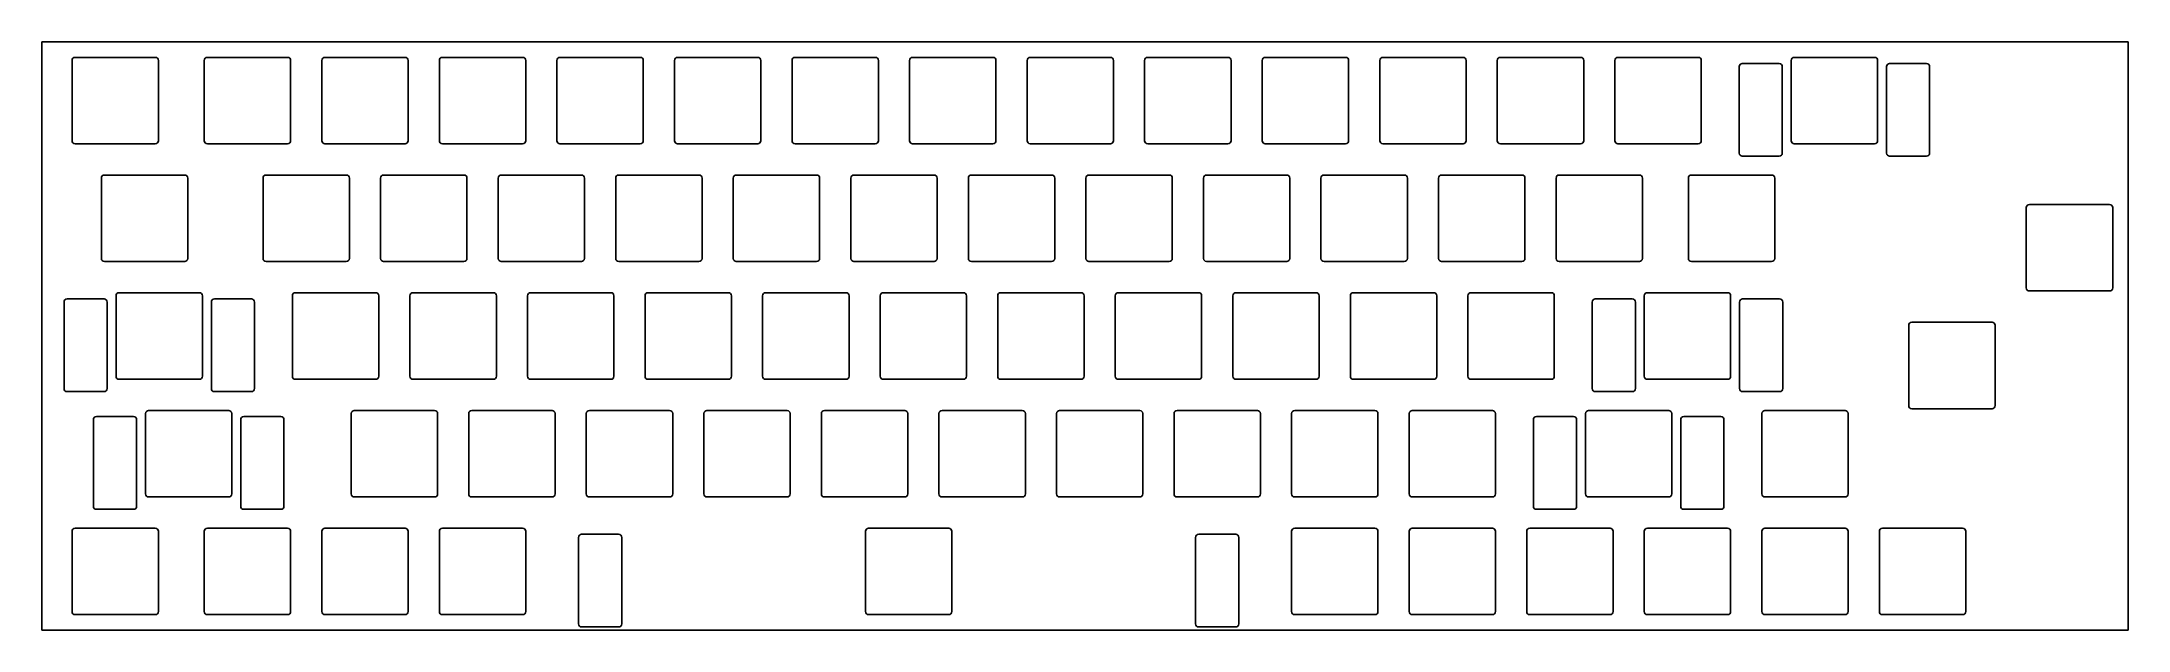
# Model space of a CAD drawing. Header units: millimetres. Extents: x 0 to 338, y -95 to 0.
import ezdxf

# ---------------------------------------------------------------- set-up
doc = ezdxf.new("R2010")
doc.units = ezdxf.units.MM

msp = doc.modelspace()

# ---------------------------------------------------------------- linework, layer by layer
for p, q in [((0, 0), (338.1375, 0)), ((0, -95.25), (0, 0)), ((338.1375, -95.25), (338.1375, 0)), ((4.90625, -3.025), (4.90625, -16.025)), ((5.40625, -2.525), (18.40625, -2.525)), ((18.90625, -3.025), (18.90625, -16.025)), ((26.3375, -3.025), (26.3375, -16.025)), ((26.8375, -2.525), (39.8375, -2.525)), ((40.3375, -3.025), (40.3375, -16.025)), ((45.3875, -3.025), (45.3875, -16.025)), ((45.8875, -2.525), (58.8875, -2.525)), ((59.3875, -3.025), (59.3875, -16.025)), ((64.4375, -3.025), (64.4375, -16.025)), ((64.9375, -2.525), (77.9375, -2.525)), ((78.4375, -3.025), (78.4375, -16.025)), ((83.4875, -3.025), (83.4875, -16.025)), ((83.9875, -2.525), (96.9875, -2.525)), ((97.4875, -3.025), (97.4875, -16.025)), ((102.5375, -3.025), (102.5375, -16.025)), ((103.0375, -2.525), (116.0375, -2.525)), ((116.5375, -3.025), (116.5375, -16.025)), ((121.5875, -3.025), (121.5875, -16.025)), ((122.0875, -2.525), (135.0875, -2.525)), ((135.5875, -3.025), (135.5875, -16.025)), ((140.6375, -3.025), (140.6375, -16.025)), ((141.1375, -2.525), (154.1375, -2.525)), ((154.6375, -3.025), (154.6375, -16.025)), ((159.6875, -3.025), (159.6875, -16.025)), ((160.1875, -2.525), (173.1875, -2.525)), ((173.6875, -3.025), (173.6875, -16.025)), ((178.7375, -3.025), (178.7375, -16.025)), ((179.2375, -2.525), (192.2375, -2.525)), ((192.7375, -3.025), (192.7375, -16.025)), ((197.7875, -3.025), (197.7875, -16.025)), ((198.2875, -2.525), (211.2875, -2.525)), ((211.7875, -3.025), (211.7875, -16.025)), ((216.8375, -3.025), (216.8375, -16.025)), ((217.3375, -2.525), (230.3375, -2.525)), ((230.8375, -3.025), (230.8375, -16.025)), ((235.8875, -3.025), (235.8875, -16.025)), ((236.3875, -2.525), (249.3875, -2.525)), ((249.8875, -3.025), (249.8875, -16.025)), ((254.9375, -3.025), (254.9375, -16.025)), ((255.4375, -2.525), (268.4375, -2.525)), ((268.9375, -3.025), (268.9375, -16.025)), ((283.5125, -3.025), (283.5125, -16.025)), ((284.0125, -2.525), (297.0125, -2.525)), ((297.5125, -3.025), (297.5125, -16.025)), ((275.0745, -4.025), (275.0745, -18.025)), ((275.5745, -3.525), (281.5745, -3.525)), ((282.0745, -4.025), (282.0745, -18.025)), ((298.9505, -4.025), (298.9505, -18.025)), ((299.4505, -3.525), (305.4505, -3.525)), ((305.9505, -4.025), (305.9505, -18.025)), ((5.40625, -16.525), (18.40625, -16.525)), ((26.8375, -16.525), (39.8375, -16.525)), ((45.8875, -16.525), (58.8875, -16.525)), ((64.9375, -16.525), (77.9375, -16.525)), ((83.9875, -16.525), (96.9875, -16.525)), ((103.0375, -16.525), (116.0375, -16.525)), ((122.0875, -16.525), (135.0875, -16.525)), ((141.1375, -16.525), (154.1375, -16.525)), ((160.1875, -16.525), (173.1875, -16.525)), ((179.2375, -16.525), (192.2375, -16.525)), ((198.2875, -16.525), (211.2875, -16.525)), ((217.3375, -16.525), (230.3375, -16.525)), ((236.3875, -16.525), (249.3875, -16.525)), ((255.4375, -16.525), (268.4375, -16.525)), ((284.0125, -16.525), (297.0125, -16.525)), ((275.5745, -18.525), (281.5745, -18.525)), ((299.4505, -18.525), (305.4505, -18.525)), ((9.66875, -22.075), (9.66875, -35.075)), ((10.16875, -21.575), (23.16875, -21.575)), ((23.66875, -22.075), (23.66875, -35.075)), ((35.8625, -22.075), (35.8625, -35.075)), ((36.3625, -21.575), (49.3625, -21.575)), ((49.8625, -22.075), (49.8625, -35.075)), ((54.9125, -22.075), (54.9125, -35.075)), ((55.4125, -21.575), (68.4125, -21.575)), ((68.9125, -22.075), (68.9125, -35.075)), ((73.9625, -22.075), (73.9625, -35.075)), ((74.4625, -21.575), (87.4625, -21.575)), ((87.9625, -22.075), (87.9625, -35.075)), ((93.0125, -22.075), (93.0125, -35.075)), ((93.5125, -21.575), (106.5125, -21.575)), ((107.0125, -22.075), (107.0125, -35.075)), ((112.0625, -22.075), (112.0625, -35.075)), ((112.5625, -21.575), (125.5625, -21.575)), ((126.0625, -22.075), (126.0625, -35.075)), ((131.1125, -22.075), (131.1125, -35.075)), ((131.6125, -21.575), (144.6125, -21.575)), ((145.1125, -22.075), (145.1125, -35.075)), ((150.1625, -22.075), (150.1625, -35.075)), ((150.6625, -21.575), (163.6625, -21.575)), ((164.1625, -22.075), (164.1625, -35.075)), ((169.2125, -22.075), (169.2125, -35.075)), ((169.7125, -21.575), (182.7125, -21.575)), ((183.2125, -22.075), (183.2125, -35.075)), ((188.2625, -22.075), (188.2625, -35.075)), ((188.7625, -21.575), (201.7625, -21.575)), ((202.2625, -22.075), (202.2625, -35.075)), ((207.3125, -22.075), (207.3125, -35.075)), ((207.8125, -21.575), (220.8125, -21.575)), ((221.3125, -22.075), (221.3125, -35.075)), ((226.3625, -22.075), (226.3625, -35.075)), ((226.8625, -21.575), (239.8625, -21.575)), ((240.3625, -22.075), (240.3625, -35.075)), ((245.4125, -22.075), (245.4125, -35.075)), ((245.9125, -21.575), (258.9125, -21.575)), ((259.4125, -22.075), (259.4125, -35.075)), ((266.84375, -22.075), (266.84375, -35.075)), ((267.34375, -21.575), (280.34375, -21.575)), ((280.84375, -22.075), (280.84375, -35.075)), ((321.6125, -26.8375), (321.6125, -39.8375)), ((322.1125, -26.3375), (335.1125, -26.3375)), ((335.6125, -26.8375), (335.6125, -39.8375)), ((10.16875, -35.575), (23.16875, -35.575)), ((36.3625, -35.575), (49.3625, -35.575)), ((55.4125, -35.575), (68.4125, -35.575)), ((74.4625, -35.575), (87.4625, -35.575)), ((93.5125, -35.575), (106.5125, -35.575)), ((112.5625, -35.575), (125.5625, -35.575)), ((131.6125, -35.575), (144.6125, -35.575)), ((150.6625, -35.575), (163.6625, -35.575)), ((169.7125, -35.575), (182.7125, -35.575)), ((188.7625, -35.575), (201.7625, -35.575)), ((207.8125, -35.575), (220.8125, -35.575)), ((226.8625, -35.575), (239.8625, -35.575)), ((245.9125, -35.575), (258.9125, -35.575)), ((267.34375, -35.575), (280.34375, -35.575)), ((322.1125, -40.3375), (335.1125, -40.3375)), ((3.612, -42.125), (3.612, -56.125)), ((4.112, -41.625), (10.112, -41.625)), ((10.612, -42.125), (10.612, -56.125)), ((12.05, -41.125), (12.05, -54.125)), ((12.55, -40.625), (25.55, -40.625)), ((26.05, -41.125), (26.05, -54.125)), ((27.488, -42.125), (27.488, -56.125)), ((27.988, -41.625), (33.988, -41.625)), ((34.488, -42.125), (34.488, -56.125)), ((40.625, -41.125), (40.625, -54.125)), ((41.125, -40.625), (54.125, -40.625)), ((54.625, -41.125), (54.625, -54.125)), ((59.675, -41.125), (59.675, -54.125)), ((60.175, -40.625), (73.175, -40.625)), ((73.675, -41.125), (73.675, -54.125)), ((78.725, -41.125), (78.725, -54.125)), ((79.225, -40.625), (92.225, -40.625)), ((92.725, -41.125), (92.725, -54.125)), ((97.775, -41.125), (97.775, -54.125)), ((98.275, -40.625), (111.275, -40.625)), ((111.775, -41.125), (111.775, -54.125)), ((116.825, -41.125), (116.825, -54.125)), ((117.325, -40.625), (130.325, -40.625)), ((130.825, -41.125), (130.825, -54.125)), ((135.875, -41.125), (135.875, -54.125)), ((136.375, -40.625), (149.375, -40.625)), ((149.875, -41.125), (149.875, -54.125)), ((154.925, -41.125), (154.925, -54.125)), ((155.425, -40.625), (168.425, -40.625)), ((168.925, -41.125), (168.925, -54.125)), ((173.975, -41.125), (173.975, -54.125)), ((174.475, -40.625), (187.475, -40.625)), ((187.975, -41.125), (187.975, -54.125)), ((193.025, -41.125), (193.025, -54.125)), ((193.525, -40.625), (206.525, -40.625)), ((207.025, -41.125), (207.025, -54.125)), ((212.075, -41.125), (212.075, -54.125)), ((212.575, -40.625), (225.575, -40.625)), ((226.075, -41.125), (226.075, -54.125)), ((231.125, -41.125), (231.125, -54.125)), ((231.625, -40.625), (244.625, -40.625)), ((245.125, -41.125), (245.125, -54.125)), ((251.262, -42.125), (251.262, -56.125)), ((251.762, -41.625), (257.762, -41.625)), ((258.262, -42.125), (258.262, -56.125)), ((259.7, -41.125), (259.7, -54.125)), ((260.2, -40.625), (273.2, -40.625)), ((273.7, -41.125), (273.7, -54.125)), ((275.138, -42.125), (275.138, -56.125)), ((275.638, -41.625), (281.638, -41.625)), ((282.138, -42.125), (282.138, -56.125)), ((302.5625, -45.8875), (302.5625, -58.8875)), ((303.0625, -45.3875), (316.0625, -45.3875)), ((316.5625, -45.8875), (316.5625, -58.8875)), ((4.112, -56.625), (10.112, -56.625)), ((12.55, -54.625), (25.55, -54.625)), ((27.988, -56.625), (33.988, -56.625)), ((41.125, -54.625), (54.125, -54.625)), ((60.175, -54.625), (73.175, -54.625)), ((79.225, -54.625), (92.225, -54.625)), ((98.275, -54.625), (111.275, -54.625)), ((117.325, -54.625), (130.325, -54.625)), ((136.375, -54.625), (149.375, -54.625)), ((155.425, -54.625), (168.425, -54.625)), ((174.475, -54.625), (187.475, -54.625)), ((193.525, -54.625), (206.525, -54.625)), ((212.575, -54.625), (225.575, -54.625)), ((231.625, -54.625), (244.625, -54.625)), ((251.762, -56.625), (257.762, -56.625)), ((260.2, -54.625), (273.2, -54.625)), ((275.638, -56.625), (281.638, -56.625)), ((8.8745, -60.675), (14.8745, -60.675)), ((16.8125, -60.175), (16.8125, -73.175)), ((17.3125, -59.675), (30.3125, -59.675)), ((30.8125, -60.175), (30.8125, -73.175)), ((32.7505, -60.675), (38.7505, -60.675)), ((50.15, -60.175), (50.15, -73.175)), ((50.65, -59.675), (63.65, -59.675)), ((64.15, -60.175), (64.15, -73.175)), ((69.2, -60.175), (69.2, -73.175)), ((69.7, -59.675), (82.7, -59.675)), ((83.2, -60.175), (83.2, -73.175)), ((88.25, -60.175), (88.25, -73.175)), ((88.75, -59.675), (101.75, -59.675)), ((102.25, -60.175), (102.25, -73.175)), ((107.3, -60.175), (107.3, -73.175)), ((107.8, -59.675), (120.8, -59.675)), ((121.3, -60.175), (121.3, -73.175)), ((126.35, -60.175), (126.35, -73.175)), ((126.85, -59.675), (139.85, -59.675)), ((140.35, -60.175), (140.35, -73.175)), ((145.4, -60.175), (145.4, -73.175)), ((145.9, -59.675), (158.9, -59.675)), ((159.4, -60.175), (159.4, -73.175)), ((164.45, -60.175), (164.45, -73.175)), ((164.95, -59.675), (177.95, -59.675)), ((178.45, -60.175), (178.45, -73.175)), ((183.5, -60.175), (183.5, -73.175)), ((184, -59.675), (197, -59.675)), ((197.5, -60.175), (197.5, -73.175)), ((202.55, -60.175), (202.55, -73.175)), ((203.05, -59.675), (216.05, -59.675)), ((216.55, -60.175), (216.55, -73.175)), ((221.6, -60.175), (221.6, -73.175)), ((222.1, -59.675), (235.1, -59.675)), ((235.6, -60.175), (235.6, -73.175)), ((242.237, -60.675), (248.237, -60.675)), ((250.175, -60.175), (250.175, -73.175)), ((250.675, -59.675), (263.675, -59.675)), ((264.175, -60.175), (264.175, -73.175)), ((266.113, -60.675), (272.113, -60.675)), ((278.75, -60.175), (278.75, -73.175)), ((279.25, -59.675), (292.25, -59.675)), ((292.75, -60.175), (292.75, -73.175)), ((303.0625, -59.3875), (316.0625, -59.3875)), ((8.3745, -61.175), (8.3745, -75.175)), ((15.3745, -61.175), (15.3745, -75.175)), ((32.2505, -61.175), (32.2505, -75.175)), ((39.2505, -61.175), (39.2505, -75.175)), ((241.737, -61.175), (241.737, -75.175)), ((248.737, -61.175), (248.737, -75.175)), ((265.613, -61.175), (265.613, -75.175)), ((272.613, -61.175), (272.613, -75.175)), ((17.3125, -73.675), (30.3125, -73.675)), ((50.65, -73.675), (63.65, -73.675)), ((69.7, -73.675), (82.7, -73.675)), ((88.75, -73.675), (101.75, -73.675)), ((107.8, -73.675), (120.8, -73.675)), ((126.85, -73.675), (139.85, -73.675)), ((145.9, -73.675), (158.9, -73.675)), ((164.95, -73.675), (177.95, -73.675)), ((184, -73.675), (197, -73.675)), ((203.05, -73.675), (216.05, -73.675)), ((222.1, -73.675), (235.1, -73.675)), ((250.675, -73.675), (263.675, -73.675)), ((279.25, -73.675), (292.25, -73.675)), ((8.8745, -75.675), (14.8745, -75.675)), ((32.7505, -75.675), (38.7505, -75.675)), ((242.237, -75.675), (248.237, -75.675)), ((266.113, -75.675), (272.113, -75.675)), ((4.90625, -79.225), (4.90625, -92.225)), ((5.40625, -78.725), (18.40625, -78.725)), ((18.90625, -79.225), (18.90625, -92.225)), ((26.3375, -79.225), (26.3375, -92.225)), ((26.8375, -78.725), (39.8375, -78.725)), ((40.3375, -79.225), (40.3375, -92.225)), ((45.3875, -79.225), (45.3875, -92.225)), ((45.8875, -78.725), (58.8875, -78.725)), ((59.3875, -79.225), (59.3875, -92.225)), ((64.4375, -79.225), (64.4375, -92.225)), ((64.9375, -78.725), (77.9375, -78.725)), ((78.4375, -79.225), (78.4375, -92.225)), ((86.99375, -80.225), (86.99375, -94.225)), ((87.49375, -79.725), (93.49375, -79.725)), ((93.99375, -80.225), (93.99375, -94.225)), ((133.49375, -79.225), (133.49375, -92.225)), ((133.99375, -78.725), (146.99375, -78.725)), ((147.49375, -79.225), (147.49375, -92.225)), ((186.99375, -80.225), (186.99375, -94.225)), ((187.49375, -79.725), (193.49375, -79.725)), ((193.99375, -80.225), (193.99375, -94.225)), ((202.55, -79.225), (202.55, -92.225)), ((203.05, -78.725), (216.05, -78.725)), ((216.55, -79.225), (216.55, -92.225)), ((221.6, -79.225), (221.6, -92.225)), ((222.1, -78.725), (235.1, -78.725)), ((235.6, -79.225), (235.6, -92.225)), ((240.65, -79.225), (240.65, -92.225)), ((241.15, -78.725), (254.15, -78.725)), ((254.65, -79.225), (254.65, -92.225)), ((259.7, -79.225), (259.7, -92.225)), ((260.2, -78.725), (273.2, -78.725)), ((273.7, -79.225), (273.7, -92.225)), ((278.75, -79.225), (278.75, -92.225)), ((279.25, -78.725), (292.25, -78.725)), ((292.75, -79.225), (292.75, -92.225)), ((297.8, -79.225), (297.8, -92.225)), ((298.3, -78.725), (311.3, -78.725)), ((311.8, -79.225), (311.8, -92.225)), ((5.40625, -92.725), (18.40625, -92.725)), ((26.8375, -92.725), (39.8375, -92.725)), ((45.8875, -92.725), (58.8875, -92.725)), ((64.9375, -92.725), (77.9375, -92.725)), ((133.99375, -92.725), (146.99375, -92.725)), ((203.05, -92.725), (216.05, -92.725)), ((222.1, -92.725), (235.1, -92.725)), ((241.15, -92.725), (254.15, -92.725)), ((260.2, -92.725), (273.2, -92.725)), ((279.25, -92.725), (292.25, -92.725)), ((298.3, -92.725), (311.3, -92.725)), ((0, -95.25), (338.1375, -95.25)), ((87.49375, -94.725), (93.49375, -94.725)), ((187.49375, -94.725), (193.49375, -94.725))]:
    msp.add_line(p, q)
for centre, start, end in [((5.40625, -3.025), 90, 180), ((18.40625, -3.025), 0, 90), ((26.8375, -3.025), 90, 180), ((39.8375, -3.025), 0, 90), ((45.8875, -3.025), 90, 180), ((58.8875, -3.025), 0, 90), ((64.9375, -3.025), 90, 180), ((77.9375, -3.025), 0, 90), ((83.9875, -3.025), 90, 180), ((96.9875, -3.025), 0, 90), ((103.0375, -3.025), 90, 180), ((116.0375, -3.025), 0, 90), ((122.0875, -3.025), 90, 180), ((135.0875, -3.025), 0, 90), ((141.1375, -3.025), 90, 180), ((154.1375, -3.025), 0, 90), ((160.1875, -3.025), 90, 180), ((173.1875, -3.025), 0, 90), ((179.2375, -3.025), 90, 180), ((192.2375, -3.025), 0, 90), ((198.2875, -3.025), 90, 180), ((211.2875, -3.025), 0, 90), ((217.3375, -3.025), 90, 180), ((230.3375, -3.025), 0, 90), ((236.3875, -3.025), 90, 180), ((249.3875, -3.025), 0, 90), ((255.4375, -3.025), 90, 180), ((268.4375, -3.025), 0, 90), ((284.0125, -3.025), 90, 180), ((297.0125, -3.025), 0, 90), ((275.5745, -4.025), 90, 180), ((281.5745, -4.025), 0, 90), ((299.4505, -4.025), 90, 180), ((305.4505, -4.025), 0, 90), ((5.40625, -16.025), 180, 270), ((18.40625, -16.025), 270, 0), ((26.8375, -16.025), 180, 270), ((39.8375, -16.025), 270, 0), ((45.8875, -16.025), 180, 270), ((58.8875, -16.025), 270, 0), ((64.9375, -16.025), 180, 270), ((77.9375, -16.025), 270, 0), ((83.9875, -16.025), 180, 270), ((96.9875, -16.025), 270, 0), ((103.0375, -16.025), 180, 270), ((116.0375, -16.025), 270, 0), ((122.0875, -16.025), 180, 270), ((135.0875, -16.025), 270, 0), ((141.1375, -16.025), 180, 270), ((154.1375, -16.025), 270, 0), ((160.1875, -16.025), 180, 270), ((173.1875, -16.025), 270, 0), ((179.2375, -16.025), 180, 270), ((192.2375, -16.025), 270, 0), ((198.2875, -16.025), 180, 270), ((211.2875, -16.025), 270, 0), ((217.3375, -16.025), 180, 270), ((230.3375, -16.025), 270, 0), ((236.3875, -16.025), 180, 270), ((249.3875, -16.025), 270, 0), ((255.4375, -16.025), 180, 270), ((268.4375, -16.025), 270, 0), ((284.0125, -16.025), 180, 270), ((297.0125, -16.025), 270, 0), ((275.5745, -18.025), 180, 270), ((281.5745, -18.025), 270, 0), ((299.4505, -18.025), 180, 270), ((305.4505, -18.025), 270, 0), ((10.16875, -22.075), 90, 180), ((23.16875, -22.075), 0, 90), ((36.3625, -22.075), 90, 180), ((49.3625, -22.075), 0, 90), ((55.4125, -22.075), 90, 180), ((68.4125, -22.075), 0, 90), ((74.4625, -22.075), 90, 180), ((87.4625, -22.075), 0, 90), ((93.5125, -22.075), 90, 180), ((106.5125, -22.075), 0, 90), ((112.5625, -22.075), 90, 180), ((125.5625, -22.075), 0, 90), ((131.6125, -22.075), 90, 180), ((144.6125, -22.075), 0, 90), ((150.6625, -22.075), 90, 180), ((163.6625, -22.075), 0, 90), ((169.7125, -22.075), 90, 180), ((182.7125, -22.075), 0, 90), ((188.7625, -22.075), 90, 180), ((201.7625, -22.075), 0, 90), ((207.8125, -22.075), 90, 180), ((220.8125, -22.075), 0, 90), ((226.8625, -22.075), 90, 180), ((239.8625, -22.075), 0, 90), ((245.9125, -22.075), 90, 180), ((258.9125, -22.075), 0, 90), ((267.34375, -22.075), 90, 180), ((280.34375, -22.075), 0, 90), ((322.1125, -26.8375), 90, 180), ((335.1125, -26.8375), 0, 90), ((10.16875, -35.075), 180, 270), ((23.16875, -35.075), 270, 0), ((36.3625, -35.075), 180, 270), ((49.3625, -35.075), 270, 0), ((55.4125, -35.075), 180, 270), ((68.4125, -35.075), 270, 0), ((74.4625, -35.075), 180, 270), ((87.4625, -35.075), 270, 0), ((93.5125, -35.075), 180, 270), ((106.5125, -35.075), 270, 0), ((112.5625, -35.075), 180, 270), ((125.5625, -35.075), 270, 0), ((131.6125, -35.075), 180, 270), ((144.6125, -35.075), 270, 0), ((150.6625, -35.075), 180, 270), ((163.6625, -35.075), 270, 0), ((169.7125, -35.075), 180, 270), ((182.7125, -35.075), 270, 0), ((188.7625, -35.075), 180, 270), ((201.7625, -35.075), 270, 0), ((207.8125, -35.075), 180, 270), ((220.8125, -35.075), 270, 0), ((226.8625, -35.075), 180, 270), ((239.8625, -35.075), 270, 0), ((245.9125, -35.075), 180, 270), ((258.9125, -35.075), 270, 0), ((267.34375, -35.075), 180, 270), ((280.34375, -35.075), 270, 0), ((322.1125, -39.8375), 180, 270), ((335.1125, -39.8375), 270, 0), ((4.112, -42.125), 90, 180), ((10.112, -42.125), 0, 90), ((12.55, -41.125), 90, 180), ((25.55, -41.125), 0, 90), ((27.988, -42.125), 90, 180), ((33.988, -42.125), 0, 90), ((41.125, -41.125), 90, 180), ((54.125, -41.125), 0, 90), ((60.175, -41.125), 90, 180), ((73.175, -41.125), 0, 90), ((79.225, -41.125), 90, 180), ((92.225, -41.125), 0, 90), ((98.275, -41.125), 90, 180), ((111.275, -41.125), 0, 90), ((117.325, -41.125), 90, 180), ((130.325, -41.125), 0, 90), ((136.375, -41.125), 90, 180), ((149.375, -41.125), 0, 90), ((155.425, -41.125), 90, 180), ((168.425, -41.125), 0, 90), ((174.475, -41.125), 90, 180), ((187.475, -41.125), 0, 90), ((193.525, -41.125), 90, 180), ((206.525, -41.125), 0, 90), ((212.575, -41.125), 90, 180), ((225.575, -41.125), 0, 90), ((231.625, -41.125), 90, 180), ((244.625, -41.125), 0, 90), ((251.762, -42.125), 90, 180), ((257.762, -42.125), 0, 90), ((260.2, -41.125), 90, 180), ((273.2, -41.125), 0, 90), ((275.638, -42.125), 90, 180), ((281.638, -42.125), 0, 90), ((303.0625, -45.8875), 90, 180), ((316.0625, -45.8875), 0, 90), ((4.112, -56.125), 180, 270), ((10.112, -56.125), 270, 0), ((12.55, -54.125), 180, 270), ((25.55, -54.125), 270, 0), ((27.988, -56.125), 180, 270), ((33.988, -56.125), 270, 0), ((41.125, -54.125), 180, 270), ((54.125, -54.125), 270, 0), ((60.175, -54.125), 180, 270), ((73.175, -54.125), 270, 0), ((79.225, -54.125), 180, 270), ((92.225, -54.125), 270, 0), ((98.275, -54.125), 180, 270), ((111.275, -54.125), 270, 0), ((117.325, -54.125), 180, 270), ((130.325, -54.125), 270, 0), ((136.375, -54.125), 180, 270), ((149.375, -54.125), 270, 0), ((155.425, -54.125), 180, 270), ((168.425, -54.125), 270, 0), ((174.475, -54.125), 180, 270), ((187.475, -54.125), 270, 0), ((193.525, -54.125), 180, 270), ((206.525, -54.125), 270, 0), ((212.575, -54.125), 180, 270), ((225.575, -54.125), 270, 0), ((231.625, -54.125), 180, 270), ((244.625, -54.125), 270, 0), ((251.762, -56.125), 180, 270), ((257.762, -56.125), 270, 0), ((260.2, -54.125), 180, 270), ((273.2, -54.125), 270, 0), ((275.638, -56.125), 180, 270), ((281.638, -56.125), 270, 0), ((8.8745, -61.175), 90, 180), ((14.8745, -61.175), 0, 90), ((17.3125, -60.175), 90, 180), ((30.3125, -60.175), 0, 90), ((32.7505, -61.175), 90, 180), ((38.7505, -61.175), 0, 90), ((50.65, -60.175), 90, 180), ((63.65, -60.175), 0, 90), ((69.7, -60.175), 90, 180), ((82.7, -60.175), 0, 90), ((88.75, -60.175), 90, 180), ((101.75, -60.175), 0, 90), ((107.8, -60.175), 90, 180), ((120.8, -60.175), 0, 90), ((126.85, -60.175), 90, 180), ((139.85, -60.175), 0, 90), ((145.9, -60.175), 90, 180), ((158.9, -60.175), 0, 90), ((164.95, -60.175), 90, 180), ((177.95, -60.175), 0, 90), ((184, -60.175), 90, 180), ((197, -60.175), 0, 90), ((203.05, -60.175), 90, 180), ((216.05, -60.175), 0, 90), ((222.1, -60.175), 90, 180), ((235.1, -60.175), 0, 90), ((242.237, -61.175), 90, 180), ((248.237, -61.175), 0, 90), ((250.675, -60.175), 90, 180), ((263.675, -60.175), 0, 90), ((266.113, -61.175), 90, 180), ((272.113, -61.175), 0, 90), ((279.25, -60.175), 90, 180), ((292.25, -60.175), 0, 90), ((303.0625, -58.8875), 180, 270), ((316.0625, -58.8875), 270, 0), ((17.3125, -73.175), 180, 270), ((30.3125, -73.175), 270, 0), ((50.65, -73.175), 180, 270), ((63.65, -73.175), 270, 0), ((69.7, -73.175), 180, 270), ((82.7, -73.175), 270, 0), ((88.75, -73.175), 180, 270), ((101.75, -73.175), 270, 0), ((107.8, -73.175), 180, 270), ((120.8, -73.175), 270, 0), ((126.85, -73.175), 180, 270), ((139.85, -73.175), 270, 0), ((145.9, -73.175), 180, 270), ((158.9, -73.175), 270, 0), ((164.95, -73.175), 180, 270), ((177.95, -73.175), 270, 0), ((184, -73.175), 180, 270), ((197, -73.175), 270, 0), ((203.05, -73.175), 180, 270), ((216.05, -73.175), 270, 0), ((222.1, -73.175), 180, 270), ((235.1, -73.175), 270, 0), ((250.675, -73.175), 180, 270), ((263.675, -73.175), 270, 0), ((279.25, -73.175), 180, 270), ((292.25, -73.175), 270, 0), ((8.8745, -75.175), 180, 270), ((14.8745, -75.175), 270, 0), ((32.7505, -75.175), 180, 270), ((38.7505, -75.175), 270, 0), ((242.237, -75.175), 180, 270), ((248.237, -75.175), 270, 0), ((266.113, -75.175), 180, 270), ((272.113, -75.175), 270, 0), ((5.40625, -79.225), 90, 180), ((18.40625, -79.225), 0, 90), ((26.8375, -79.225), 90, 180), ((39.8375, -79.225), 0, 90), ((45.8875, -79.225), 90, 180), ((58.8875, -79.225), 0, 90), ((64.9375, -79.225), 90, 180), ((77.9375, -79.225), 0, 90), ((87.49375, -80.225), 90, 180), ((93.49375, -80.225), 0, 90), ((133.99375, -79.225), 90, 180), ((146.99375, -79.225), 0, 90), ((187.49375, -80.225), 90, 180), ((193.49375, -80.225), 0, 90), ((203.05, -79.225), 90, 180), ((216.05, -79.225), 0, 90), ((222.1, -79.225), 90, 180), ((235.1, -79.225), 0, 90), ((241.15, -79.225), 90, 180), ((254.15, -79.225), 0, 90), ((260.2, -79.225), 90, 180), ((273.2, -79.225), 0, 90), ((279.25, -79.225), 90, 180), ((292.25, -79.225), 0, 90), ((298.3, -79.225), 90, 180), ((311.3, -79.225), 0, 90), ((5.40625, -92.225), 180, 270), ((18.40625, -92.225), 270, 0), ((26.8375, -92.225), 180, 270), ((39.8375, -92.225), 270, 0), ((45.8875, -92.225), 180, 270), ((58.8875, -92.225), 270, 0), ((64.9375, -92.225), 180, 270), ((77.9375, -92.225), 270, 0), ((87.49375, -94.225), 180, 270), ((93.49375, -94.225), 270, 0), ((133.99375, -92.225), 180, 270), ((146.99375, -92.225), 270, 0), ((187.49375, -94.225), 180, 270), ((193.49375, -94.225), 270, 0), ((203.05, -92.225), 180, 270), ((216.05, -92.225), 270, 0), ((222.1, -92.225), 180, 270), ((235.1, -92.225), 270, 0), ((241.15, -92.225), 180, 270), ((254.15, -92.225), 270, 0), ((260.2, -92.225), 180, 270), ((273.2, -92.225), 270, 0), ((279.25, -92.225), 180, 270), ((292.25, -92.225), 270, 0), ((298.3, -92.225), 180, 270), ((311.3, -92.225), 270, 0)]:
    msp.add_arc(centre, 0.5, start, end)

doc.saveas('drawing.dxf')
